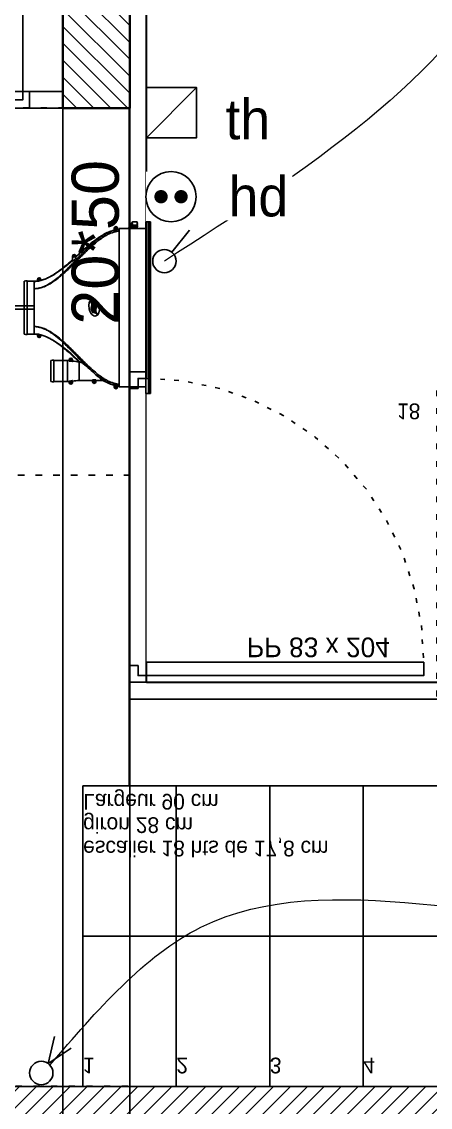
# Model space of a CAD drawing. Header units: centimetres. Extents: x 2648 to 12729, y 1890 to 6224.
# Drawn here: x 7300.2 to 7422.5, y 4220.1 to 4545.2 of the extents above; entities that cross this region are included whole.
import ezdxf

# ---------------------------------------------------------------- set-up
doc = ezdxf.new("R2010")
doc.units = ezdxf.units.CM
for name, pattern in [('Style de ligne -18', [0.164042, 0.054681, -0.109361]), ('Style de ligne -5', [0.20828, 0.069425, -0.138855]), ('VW-01', [0.41656, 0.20828, -0.20828])]:
    doc.linetypes.add(name, pattern=pattern)
for name, color, linetype, lineweight in [('01_poutres', 40, 'Continuous', 25), ('B BATI-structure', 252, 'VW-01', 18), ('prlm-CHAUFF', 4, 'Continuous', 25), ('prlm-ELEC-CFO', 10, 'Continuous', 25)]:
    doc.layers.add(name, color=color, linetype=linetype, lineweight=lineweight)
for name, color, linetype in [('B aménagement intérieur', 252, 'Continuous'), ('B Faux plafonds', 9, 'Continuous'), ('B GÈnÈral_Hatch', 252, 'Continuous'), ('B Général', 252, 'Continuous'), ('C ANNOTATIONS-prestations', 252, 'Continuous'), ('D SURFACES-shab', 252, 'Continuous'), ('prlm-BA', 252, 'Continuous')]:
    doc.layers.add(name, color=color, linetype=linetype)
doc.styles.add('Eurostile', font='Eurosti.TTF')
doc.styles.add('prlm-elec-cfa', font='comic.ttf', dxfattribs={"height": 12})
doc.styles.add('prlm-elec-cfo', font='comic.ttf', dxfattribs={"height": 12})
pattern_1 = [(45, (0, 0), (2.4253472, -2.6458333), [])]

# ---------------------------------------------------------------- blocks, each defined once
blk = doc.blocks.new('A 80.PP 80')
at = {"layer": 'B Général', "flags": 128}
blk.add_lwpolyline([(-43, 2.5), (-43, 85.5), (-39, 85.5), (-39, 2.5)], close=True, dxfattribs=at)
at = {"layer": 'B Général', "linetype": 'Style de ligne -18', "ltscale": 25.4, "flags": 128}
blk.add_lwpolyline([(46, 2.5), (45.27, 13.33), (43.1, 23.98), (39.53, 34.26), (34.61, 44), (28.44, 53.03), (21.1, 61.19), (12.74, 68.35), (3.5, 74.38), (-6.47, 79.18), (-17, 82.67), (-27.91, 84.79), (-39, 85.5)], dxfattribs=at)
at = {"layer": 'B Général', "linetype": 'Continuous', "flags": 128}
for points in [[(-45, 2.5), (-43, 2.5), (-43, 0), (-40, 0), (-40, -2.5), (-45, -2.5)], [(48, 2.5), (46, 2.5), (46, 0), (43, 0), (43, -2.5), (48, -2.5), (48, -2.5), (48, -2.5), (48, 1.79), (48, 1.79)]]:
    blk.add_lwpolyline(points, close=True, dxfattribs=at)
at = {"layer": 'C ANNOTATIONS-prestations', "insert": (-37.5, 32.5), "char_height": 5.8825, "attachment_point": 1, "rotation": 90, "line_spacing_factor": 0.894142, "style": 'Eurostile'}
blk.add_mtext('PP 83 x 204', dxfattribs=at)
blk = doc.blocks.new('A 80.Groupe-9-1')
at = {"layer": 'B GÈnÈral_Hatch', "linetype": 'Continuous'}
blk.add_hatch(color=250, dxfattribs=at).paths.add_polyline_path([(355.27, 218.08), (353.26, 210.58), (351.25, 218.08)])
at = {"layer": 'B aménagement intérieur', "linetype": 'Continuous'}
blk.add_line((308.26, 236.51), (398.26, 236.51), dxfattribs=at)
at = {"layer": 'B Général', "linetype": 'Continuous'}
for p, q in [((140.26, 326.51), (140.26, 236.51)), ((168.26, 326.51), (168.26, 236.51)), ((196.26, 326.51), (196.26, 236.51)), ((224.26, 326.51), (224.26, 236.51)), ((252.26, 326.51), (252.26, 236.51)), ((280.26, 326.51), (280.26, 236.51)), ((308.26, 326.51), (308.26, 236.51)), ((308.26, 236.64), (364.34, 326.51)), ((112.26, 281.51), (353.26, 281.51)), ((308.26, 236.64), (398.26, 281.51)), ((353.26, 210.58), (353.26, 281.51)), ((308.26, 236.51), (112.26, 236.51))]:
    blk.add_line(p, q, dxfattribs=at)
at = {"layer": 'B Général', "linetype": 'Continuous', "flags": 128}
blk.add_lwpolyline([(112.26, 236.51), (112.26, 326.51), (398.26, 326.51), (398.26, 281.51)], dxfattribs=at)
blk.add_lwpolyline([(355.27, 218.08), (353.26, 210.58), (351.25, 218.08)], close=True, dxfattribs=at)
at = {"layer": 'C ANNOTATIONS-prestations', "linetype": 'VW-01', "ltscale": 25.4}
for p, q in [((252.39, 210.38), (252.39, 120.51)), ((280.39, 210.38), (280.39, 120.51)), ((308.26, 210.51), (364.3, 120.58)), ((308.26, 210.51), (398.26, 210.51)), ((308.26, 210.51), (398.26, 165.54)), ((308.26, 210.51), (308.26, 120.51))]:
    blk.add_line(p, q, dxfattribs=at)
at = {"layer": 'C ANNOTATIONS-prestations', "linetype": 'VW-01', "ltscale": 25.4, "flags": 128}
for points in [[(224.39, 210.58), (224.39, 120.58), (398.26, 120.58), (398.26, 236.51)], [(308.26, 236.51), (308.26, 210.58), (224.39, 210.58)], [(224.39, 165.58), (353.26, 165.58), (353.26, 212.33)]]:
    blk.add_lwpolyline(points, dxfattribs=at)
at = {"layer": 'B aménagement intérieur', "insert": (389.6, 263.89), "char_height": 4.706, "attachment_point": 1, "line_spacing_factor": 0.894142, "style": 'Eurostile'}
blk.add_mtext('10', dxfattribs=at)
at = {"layer": 'B Général', "char_height": 4.71, "attachment_point": 1, "line_spacing_factor": 0.894142, "style": 'Eurostile'}
for s, insert in [('1', (112.26, 322.62)), ('2', (140.26, 322.62)), ('3', (168.25, 322.62)), ('4', (196.26, 322.62)), ('5', (224.26, 322.62)), ('6', (252.26, 322.62)), ('7', (280.26, 322.62)), ('8', (336.83, 322.62)), ('9', (389.6, 322.62))]:
    blk.add_mtext(s, dxfattribs=dict(at, insert=insert))
at = {"layer": 'C ANNOTATIONS-prestations', "insert": (112.39, 257.64), "char_height": 4.706, "width": 84, "attachment_point": 1, "line_spacing_factor": 0.894142, "style": 'Eurostile'}
blk.add_mtext('escalier 18 hts de 17,8 cm\\Pgiron 28 cm\\PLargeur 90 cm\\P', dxfattribs=at)
at = {"layer": 'C ANNOTATIONS-prestations', "char_height": 4.706, "attachment_point": 1, "line_spacing_factor": 0.894142, "style": 'Eurostile'}
for s, insert in [('11', (389.6, 226.13)), ('12', (389.6, 180.13)), ('18', (206.34, 126.7)), ('17', (224.39, 126.7)), ('16', (252.72, 126.7)), ('15', (280.71, 126.7)), ('14', (330.67, 126.7)), ('13', (389.6, 126.7))]:
    blk.add_mtext(s, dxfattribs=dict(at, insert=insert))
blk = doc.blocks.new('A 80.T4 A13_A14 Bas (2D)')
at = {"layer": 'B GÈnÈral_Hatch', "linetype": 'Continuous'}
h = blk.add_hatch(dxfattribs=at)
h.set_pattern_fill('50_BETON', color=256, style=0, pattern_type=2)
h.set_pattern_definition(pattern_1)
h.paths.add_polyline_path([(126.34, 33.51), (106.34, 33.51), (106.34, -46.49), (126.34, -46.49)])
at = {"layer": 'B Général', "linetype": 'Continuous'}
for p, q in [((126.34, 210.58), (126.34, 205.47)), ((126.34, 210.58), (126.34, 205.47)), ((126.34, 210.58), (398.26, 210.58)), ((126.34, 210.58), (398.26, 210.58)), ((126.34, 205.47), (131.34, 205.47)), ((131.34, 205.58), (131.34, 205.47)), ((131.34, 205.58), (131.34, 205.47)), ((131.34, 205.58), (398.26, 205.58)), ((131.34, 205.58), (398.26, 205.58)), ((126.34, 112.47), (126.34, -330.49)), ((126.34, 112.47), (126.34, -330.49)), ((126.34, 112.47), (131.34, 112.47)), ((131.34, 112.47), (131.34, -330.49)), ((131.34, 112.47), (131.34, -330.49)), ((96.34, 33.51), (106.34, 33.51)), ((96.34, 33.51), (106.34, 33.51)), ((96.34, 28.51), (96.34, 33.51)), ((106.34, 33.51), (106.34, -46.49)), ((126.34, 33.51), (126.34, -46.49)), ((96.34, 28.51), (106.34, 28.51)), ((96.34, 28.51), (106.34, 28.51))]:
    blk.add_line(p, q, dxfattribs=at)
at = {"layer": 'B Général', "linetype": 'Continuous', "lineweight": 35}
for p, q in [((106.34, 33.51), (106.34, -46.49)), ((126.34, 33.51), (106.34, 33.51)), ((126.34, 33.51), (126.34, -46.49))]:
    blk.add_line(p, q, dxfattribs=at)
at = {"layer": 'D SURFACES-shab', "lineweight": 18, "flags": 128}
for points in [[(-236.8, 33.51), (-236.8, 143.51), (-55.86, 143.51), (-55.86, 148.51), (-120.87, 148.51), (-120.87, 326.51), (112.26, 326.51), (112.26, 236.51), (126.2, 236.51), (126.2, 33.51)], [(398.26, -330.49), (398.26, 205.47), (131.2, 205.47), (131.2, -330.49)], [(106.2, 28.51), (-133.8, 28.51), (-133.8, -330.49), (126.2, -330.49), (126.2, -46.49), (106.2, -46.49)]]:
    blk.add_lwpolyline(points, close=True, dxfattribs=at)
at = {"layer": 'B Général'}
blk.add_blockref('A 80.Groupe-9-1', (0, 0), dxfattribs=at)
for p, rotation in [((128.84, 160.47), 270), ((51.34, 31.01), 180)]:
    blk.add_blockref('A 80.PP 80', p, dxfattribs=dict(at, rotation=rotation))
blk = doc.blocks.new('xi.VV')
at = {"layer": 'prlm-ELEC-CFO', "color": 0}
blk.add_lwpolyline([(6.95, 3.42), (0.01, -1.13), (1.91, 6.95)], dxfattribs=at)
blk.add_circle((-2, -4), 3.5, dxfattribs=at)
blk = doc.blocks.new('xi.PCHD')
at = {"color": 0, "lineweight": 5}
blk.add_wipeout([(-7.5, -7.5), (7.5, -7.5), (7.5, 7.5), (-7.5, 7.5)], dxfattribs=at).dxf.layer = 'prlm-ELEC-CFO'
at = {"layer": 'prlm-ELEC-CFO', "color": 0, "linetype": 'ByBlock', "lineweight": 5, "const_width": 2}
for points in [[(-4, 0, 1), (-2, 0, 1)], [(2, 0, 1), (4, 0, 1)]]:
    blk.add_lwpolyline(points, format="xyb", close=True, dxfattribs=at)
at = {"layer": 'prlm-ELEC-CFO', "color": 0, "linetype": 'ByBlock', "lineweight": -2}
blk.add_circle((0, 0), 7.5, dxfattribs=at)
blk = doc.blocks.new('xi.SA')
at = {"layer": 'prlm-ELEC-CFO', "color": 0}
blk.add_lwpolyline([(0.2, -1.28), (5.5, 5.28)], dxfattribs=at)
blk.add_circle((-2, -4), 3.5, dxfattribs=at)
blk = doc.blocks.new('xi.th-ch')
at = {"layer": 'prlm-CHAUFF', "color": 0, "linetype": 'ByBlock', "lineweight": -2, "flags": 128}
blk.add_lwpolyline([(-7.5, 7.5), (7.5, 7.5), (7.5, -7.5), (-7.5, -7.5)], close=True, dxfattribs=at)
at = {"layer": 'prlm-CHAUFF', "color": 0}
blk.add_lwpolyline([(-7.5, -7.5), (7.5, 7.5)], dxfattribs=at)
blk = doc.blocks.new('A$C7EAF4A2A')
at = {"layer": '01_poutres', "color": 0}
for points in [[(2477.6, -6.93), (2477.6, -610.98)], [(2497.6, -6.93), (2497.6, -610.98)]]:
    blk.add_lwpolyline(points, dxfattribs=at)

msp = doc.modelspace()

# ---------------------------------------------------------------- hatches: boundary and pattern name
at = {"layer": 'B GÈnÈral_Hatch', "linetype": 'Continuous'}
h = msp.add_hatch(dxfattribs=at)
h.set_pattern_fill('50_BETON', color=256, style=0, pattern_type=2)
h.set_pattern_definition(pattern_1)
h.paths.add_polyline_path([(7614.484, 4208.389), (7614.484, 4226.389), (6796.972, 4226.389), (6796.972, 4208.389)])

# ---------------------------------------------------------------- linework, layer by layer
at = {"layer": 'B BATI-structure', "flags": 128}
msp.add_lwpolyline([(7332.568, 3915.389), (7332.568, 4519.389), (7312.568, 4519.389), (7312.568, 3915.389)], close=True, dxfattribs=at)
at = {"layer": 'B Faux plafonds', "linetype": 'Style de ligne -5', "ltscale": 25.4, "flags": 128}
for points in [[(7332.568, 4519.389), (7332.568, 4342.317), (7424.484, 4342.317), (7424.484, 4437.387), (7604.484, 4437.387), (7604.484, 4883.389), (6806.618, 4883.389), (6806.618, 4496.916), (6880.752, 4496.916), (6880.752, 4396.916), (6806.618, 4396.916), (6806.618, 4226.389), (7085.484, 4226.389), (7085.484, 4409.389), (6969.568, 4409.389), (6969.568, 4519.389)], [(7332.568, 4409.456), (6969.568, 4409.456), (6969.568, 4519.456), (7332.568, 4519.456)], [(7085.484, 4226.456), (7085.484, 4409.456), (7332.568, 4409.456), (7332.568, 4226.456)]]:
    msp.add_lwpolyline(points, close=True, dxfattribs=at)
at = {"layer": 'B Général', "linetype": 'Continuous', "lineweight": 18}
msp.add_line((7085.484, 4226.389), (7604.484, 4226.389), dxfattribs=at)
at = {"layer": 'B Général', "linetype": 'Continuous'}
msp.add_line((7085.484, 4226.389), (7604.484, 4226.389), dxfattribs=at)
at = {"layer": 'prlm-CHAUFF', "ltscale": 50}
for p, q in [((7328.372, 4483.561), (7328.472, 4483.561)), ((7328.372, 4483.455), (7328.372, 4483.561)), ((7328.472, 4483.561), (7328.472, 4483.455)), ((7332.567, 4483.959), (7332.529, 4483.936)), ((7332.567, 4483.959), (7332.571, 4483.961)), ((7333.061, 4483.959), (7332.567, 4483.959)), ((7332.593, 4484.039), (7332.95, 4484.645)), ((7332.631, 4484.014), (7332.593, 4484.039)), ((7332.95, 4483.788), (7332.615, 4483.305)), ((7332.987, 4484.614), (7332.631, 4484.014)), ((7332.632, 4484.014), (7333.097, 4484.014)), ((7333.005, 4483.668), (7332.76, 4483.305)), ((7332.95, 4484.645), (7332.961, 4484.662)), ((7332.95, 4484.645), (7332.987, 4484.614)), ((7332.961, 4483.804), (7332.95, 4483.788)), ((7332.961, 4484.662), (7333.18, 4485)), ((7332.961, 4484.662), (7332.998, 4484.623)), ((7333.18, 4484.142), (7332.961, 4483.804)), ((7332.998, 4484.623), (7332.987, 4484.614)), ((7333.17, 4484.614), (7332.987, 4484.614)), ((7333.168, 4484.886), (7332.998, 4484.623)), ((7332.998, 4484.623), (7333.169, 4484.623)), ((7333.381, 4484.244), (7333.005, 4483.668)), ((7334.822, 4483.668), (7333.005, 4483.668)), ((7333.381, 4484.244), (7333.408, 4484.32)), ((7334.82, 4484.244), (7333.381, 4484.244)), ((7334.772, 4485.313), (7333.408, 4485.313)), ((7333.408, 4484.32), (7334.772, 4484.32)), ((7334.772, 4484.32), (7334.772, 4485.313)), ((7334.772, 4485.313), (7334.82, 4485.27)), ((7334.772, 4484.32), (7334.82, 4484.244)), ((7334.82, 4485.27), (7334.822, 4485.268)), ((7334.822, 4484.242), (7334.82, 4484.244)), ((7334.822, 4485.268), (7334.822, 4484.242)), ((7334.912, 4485.158), (7334.822, 4485.248)), ((7334.912, 4485.115), (7334.822, 4485.205)), ((7334.912, 4485.05), (7334.822, 4485.14)), ((7334.912, 4484.965), (7334.822, 4485.055)), ((7334.912, 4484.859), (7334.822, 4484.949)), ((7334.912, 4484.734), (7334.822, 4484.824)), ((7334.912, 4484.588), (7334.822, 4484.678)), ((7334.912, 4484.422), (7334.822, 4484.512)), ((7334.822, 4484.332), (7334.912, 4484.422)), ((7334.912, 4484.235), (7334.822, 4484.325)), ((7334.822, 4484.242), (7334.822, 4483.668)), ((7334.822, 4484.145), (7334.912, 4484.235)), ((7334.912, 4483.972), (7334.822, 4484.062)), ((7334.822, 4483.882), (7334.912, 4483.972)), ((7334.912, 4483.733), (7334.822, 4483.823)), ((7334.822, 4483.643), (7334.912, 4483.733)), ((7334.822, 4483.305), (7334.822, 4483.668)), ((7334.912, 4483.49), (7334.822, 4483.58)), ((7334.829, 4484.505), (7334.912, 4484.588)), ((7334.912, 4484.088), (7334.838, 4484.161)), ((7334.839, 4484.661), (7334.912, 4484.734)), ((7334.842, 4484.304), (7334.912, 4484.374)), ((7334.912, 4483.84), (7334.846, 4483.906)), ((7334.849, 4484.796), (7334.912, 4484.859)), ((7334.854, 4484.03), (7334.912, 4484.088)), ((7334.858, 4483.787), (7334.912, 4483.84)), ((7334.859, 4484.912), (7334.912, 4484.965)), ((7334.869, 4485.007), (7334.912, 4485.05)), ((7334.912, 4484.657), (7334.873, 4484.695)), ((7334.912, 4484.895), (7334.877, 4484.93)), ((7334.877, 4484.622), (7334.912, 4484.657)), ((7334.879, 4485.082), (7334.912, 4485.115)), ((7334.912, 4484.374), (7334.887, 4484.398)), ((7334.89, 4485.136), (7334.912, 4485.158)), ((7334.894, 4484.877), (7334.912, 4484.895)), ((7327.922, 4482.792), (7327.922, 4483.405)), ((7328.265, 4483.455), (7328.372, 4483.455)), ((7328.265, 4483.355), (7328.265, 4483.455)), ((7328.372, 4483.355), (7328.265, 4483.355)), ((7328.372, 4483.249), (7328.372, 4483.355)), ((7328.472, 4483.249), (7328.372, 4483.249)), ((7328.472, 4483.455), (7328.578, 4483.455)), ((7328.578, 4483.355), (7328.472, 4483.355)), ((7328.472, 4483.355), (7328.472, 4483.249)), ((7328.578, 4483.455), (7328.578, 4483.355)), ((7328.922, 4483.405), (7328.922, 4482.962)), ((7329.005, 4482.967), (7328.922, 4482.963)), ((7329.422, 4483.305), (7337.422, 4483.305)), ((7329.422, 4483.305), (7329.422, 4435.905)), ((7334.822, 4483.4), (7334.912, 4483.49)), ((7334.856, 4483.305), (7334.822, 4483.34)), ((7338.416, 4483.355), (7338.416, 4435.855)), ((7338.416, 4483.355), (7338.483, 4483.355)), ((7338.483, 4483.355), (7338.416, 4483.155)), ((7338.483, 4435.855), (7338.483, 4483.355)), ((7338.531, 4483.355), (7338.531, 4435.855)), ((7338.531, 4483.355), (7338.583, 4483.355)), ((7338.583, 4483.355), (7338.531, 4483.2)), ((7338.583, 4435.855), (7338.583, 4483.355)), ((7338.619, 4483.355), (7338.619, 4435.855)), ((7338.619, 4483.355), (7338.656, 4483.355)), ((7338.656, 4483.355), (7338.619, 4483.244)), ((7338.656, 4435.855), (7338.656, 4483.355)), ((7338.679, 4483.355), (7338.679, 4435.855)), ((7338.679, 4483.355), (7338.702, 4483.355)), ((7338.702, 4483.355), (7338.679, 4483.288)), ((7338.702, 4435.855), (7338.702, 4483.355)), ((7338.714, 4483.355), (7338.714, 4435.855)), ((7338.714, 4483.355), (7338.721, 4483.355)), ((7338.721, 4483.355), (7338.714, 4483.333)), ((7338.721, 4435.855), (7338.721, 4483.355)), ((7315.422, 4473.43), (7315.422, 4475.046)), ((7316.422, 4474.432), (7315.422, 4473.43)), ((7315.765, 4475.096), (7315.872, 4475.096)), ((7315.765, 4474.996), (7315.765, 4475.096)), ((7315.872, 4474.996), (7315.765, 4474.996)), ((7315.872, 4475.202), (7315.972, 4475.202)), ((7315.872, 4475.096), (7315.872, 4475.202)), ((7315.872, 4474.89), (7315.872, 4474.996)), ((7315.972, 4474.89), (7315.872, 4474.89)), ((7315.972, 4475.202), (7315.972, 4475.096)), ((7315.972, 4475.096), (7316.078, 4475.096)), ((7316.078, 4474.996), (7315.972, 4474.996)), ((7315.972, 4474.996), (7315.972, 4474.89)), ((7316.078, 4475.096), (7316.078, 4474.996)), ((7316.422, 4475.046), (7316.422, 4474.432)), ((7300.922, 4451.705), (7300.922, 4467.505)), ((7301.822, 4451.605), (7301.822, 4467.605)), ((7301.822, 4467.505), (7303.922, 4467.505)), ((7303.922, 4467.505), (7301.822, 4467.505)), ((7303.922, 4467.505), (7303.922, 4465.276)), ((7304.922, 4467.51), (7304.922, 4468.063)), ((7305.242, 4467.559), (7304.922, 4467.51)), ((7305.922, 4467.763), (7305.242, 4467.559)), ((7305.265, 4468.013), (7305.265, 4468.113)), ((7305.265, 4468.113), (7305.372, 4468.113)), ((7305.372, 4468.013), (7305.265, 4468.013)), ((7305.372, 4468.22), (7305.472, 4468.22)), ((7305.372, 4468.113), (7305.372, 4468.22)), ((7305.372, 4467.907), (7305.372, 4468.013)), ((7305.472, 4467.907), (7305.372, 4467.907)), ((7305.472, 4468.22), (7305.472, 4468.113)), ((7305.472, 4468.113), (7305.578, 4468.113)), ((7305.472, 4468.013), (7305.472, 4467.907)), ((7305.578, 4468.013), (7305.472, 4468.013)), ((7305.578, 4468.113), (7305.578, 4468.013)), ((7305.922, 4468.063), (7305.922, 4467.763)), ((7308.403, 4468.723), (7308.403, 4468.692)), ((7308.942, 4469.011), (7308.942, 4468.986)), ((7303.922, 4465.276), (7303.922, 4453.934)), ((7271.874, 4460.105), (7303.922, 4460.105)), ((7272.288, 4459.105), (7303.922, 4459.105)), ((7301.822, 4451.705), (7303.922, 4451.705)), ((7303.922, 4451.705), (7301.822, 4451.705)), ((7303.922, 4453.934), (7303.922, 4451.705)), ((7304.922, 4451.701), (7305.242, 4451.651)), ((7304.922, 4451.701), (7304.922, 4451.147)), ((7305.922, 4451.447), (7305.242, 4451.651)), ((7305.265, 4451.097), (7305.265, 4451.197)), ((7305.265, 4451.197), (7305.372, 4451.197)), ((7305.372, 4451.097), (7305.265, 4451.097)), ((7305.372, 4451.303), (7305.472, 4451.303)), ((7305.372, 4451.197), (7305.372, 4451.303)), ((7305.372, 4450.991), (7305.372, 4451.097)), ((7305.472, 4451.303), (7305.472, 4451.197)), ((7305.472, 4451.197), (7305.578, 4451.197)), ((7305.472, 4451.097), (7305.472, 4450.991)), ((7305.578, 4451.097), (7305.472, 4451.097)), ((7305.578, 4451.197), (7305.578, 4451.097)), ((7305.922, 4451.147), (7305.922, 4451.447)), ((7305.472, 4450.991), (7305.372, 4450.991)), ((7308.942, 4450.2), (7308.942, 4450.2)), ((7317.579, 4443.405), (7315.422, 4445.475)), ((7315.422, 4445.475), (7317.579, 4443.405)), ((7308.922, 4437.455), (7308.922, 4443.755)), ((7309.822, 4443.855), (7309.822, 4437.355)), ((7309.822, 4443.755), (7313.922, 4443.755)), ((7309.822, 4443.755), (7313.922, 4443.755)), ((7313.922, 4443.755), (7313.922, 4437.455)), ((7314.422, 4443.572), (7314.422, 4444.005)), ((7315.366, 4443.455), (7314.422, 4443.572)), ((7314.765, 4444.055), (7314.872, 4444.055)), ((7314.765, 4443.955), (7314.765, 4444.055)), ((7314.872, 4443.955), (7314.765, 4443.955)), ((7314.872, 4444.161), (7314.972, 4444.161)), ((7314.872, 4444.055), (7314.872, 4444.161)), ((7314.872, 4443.849), (7314.872, 4443.955)), ((7314.972, 4443.849), (7314.872, 4443.849)), ((7314.972, 4444.161), (7314.972, 4444.055)), ((7314.972, 4444.055), (7315.078, 4444.055)), ((7315.078, 4443.955), (7314.972, 4443.955)), ((7314.972, 4443.955), (7314.972, 4443.849)), ((7315.078, 4444.055), (7315.078, 4443.955)), ((7315.422, 4443.455), (7315.366, 4443.455)), ((7315.422, 4444.005), (7315.422, 4443.455)), ((7317.579, 4443.405), (7317.422, 4443.405)), ((7317.422, 4437.805), (7317.422, 4443.405)), ((7317.579, 4443.405), (7317.422, 4443.405)), ((7309.822, 4437.455), (7313.922, 4437.455)), ((7309.822, 4437.455), (7313.922, 4437.455)), ((7314.422, 4437.638), (7315.366, 4437.755)), ((7314.422, 4437.205), (7314.422, 4437.638)), ((7314.765, 4437.155), (7314.765, 4437.255)), ((7314.765, 4437.255), (7314.872, 4437.255)), ((7314.872, 4437.155), (7314.765, 4437.155)), ((7314.872, 4437.361), (7314.972, 4437.361)), ((7314.872, 4437.255), (7314.872, 4437.361)), ((7314.872, 4437.049), (7314.872, 4437.155)), ((7314.972, 4437.049), (7314.872, 4437.049)), ((7314.972, 4437.361), (7314.972, 4437.255)), ((7314.972, 4437.255), (7315.078, 4437.255)), ((7314.972, 4437.155), (7314.972, 4437.049)), ((7315.078, 4437.155), (7314.972, 4437.155)), ((7315.078, 4437.255), (7315.078, 4437.155)), ((7315.366, 4437.755), (7315.422, 4437.755)), ((7315.422, 4437.755), (7315.422, 4437.205)), ((7321.422, 4437.805), (7317.422, 4437.805)), ((7321.422, 4437.805), (7317.422, 4437.805)), ((7321.422, 4437.955), (7322.422, 4437.955)), ((7321.422, 4437.405), (7321.422, 4437.955)), ((7321.765, 4437.355), (7321.765, 4437.455)), ((7321.765, 4437.455), (7321.872, 4437.455)), ((7321.872, 4437.355), (7321.765, 4437.355)), ((7321.872, 4437.561), (7321.972, 4437.561)), ((7321.872, 4437.455), (7321.872, 4437.561)), ((7321.872, 4437.249), (7321.872, 4437.355)), ((7321.972, 4437.249), (7321.872, 4437.249)), ((7321.972, 4437.561), (7321.972, 4437.455)), ((7321.972, 4437.455), (7322.078, 4437.455)), ((7322.078, 4437.355), (7321.972, 4437.355)), ((7321.972, 4437.355), (7321.972, 4437.249)), ((7322.078, 4437.455), (7322.078, 4437.355)), ((7322.422, 4437.955), (7322.422, 4437.405)), ((7324.544, 4437.805), (7322.422, 4437.805)), ((7324.544, 4437.805), (7322.422, 4437.805)), ((7327.922, 4435.805), (7327.922, 4436.418)), ((7328.265, 4435.855), (7328.372, 4435.855)), ((7328.265, 4435.755), (7328.265, 4435.855)), ((7328.372, 4435.755), (7328.265, 4435.755)), ((7328.372, 4435.961), (7328.472, 4435.961)), ((7328.372, 4435.855), (7328.372, 4435.961)), ((7328.372, 4435.649), (7328.372, 4435.755)), ((7328.472, 4435.649), (7328.372, 4435.649)), ((7328.472, 4435.961), (7328.472, 4435.855)), ((7328.472, 4435.855), (7328.578, 4435.855)), ((7328.578, 4435.755), (7328.472, 4435.755)), ((7328.472, 4435.755), (7328.472, 4435.649)), ((7328.578, 4435.855), (7328.578, 4435.755)), ((7329.005, 4436.243), (7328.922, 4436.248)), ((7328.922, 4436.248), (7328.922, 4435.805)), ((7329.422, 4435.905), (7337.422, 4435.905)), ((7338.416, 4436.055), (7338.483, 4435.855)), ((7338.483, 4435.855), (7338.416, 4435.855)), ((7338.531, 4436.011), (7338.583, 4435.855)), ((7338.583, 4435.855), (7338.531, 4435.855)), ((7338.619, 4435.966), (7338.656, 4435.855)), ((7338.656, 4435.855), (7338.619, 4435.855)), ((7338.679, 4435.922), (7338.702, 4435.855)), ((7338.702, 4435.855), (7338.679, 4435.855)), ((7338.714, 4435.877), (7338.721, 4435.855)), ((7338.721, 4435.855), (7338.714, 4435.855)), ((7337.422, 4433.855), (7338.154, 4433.855)), ((7338.232, 4433.855), (7338.154, 4433.855)), ((7338.722, 4433.855), (7338.232, 4433.855))]:
    msp.add_line(p, q, dxfattribs=at)
for centre, radius in [((7328.422, 4483.405), 0.3), ((7328.422, 4483.405), 0.25), ((7315.922, 4475.046), 0.3), ((7315.922, 4475.046), 0.25), ((7305.422, 4468.063), 0.3), ((7305.422, 4468.063), 0.25), ((7305.422, 4451.147), 0.3), ((7305.422, 4451.147), 0.25), ((7314.922, 4444.005), 0.3), ((7314.922, 4444.005), 0.25), ((7314.922, 4437.205), 0.3), ((7314.922, 4437.205), 0.25), ((7321.922, 4437.405), 0.3), ((7321.922, 4437.405), 0.25), ((7328.422, 4435.805), 0.3), ((7328.422, 4435.805), 0.25)]:
    msp.add_circle(centre, radius, dxfattribs=at)
for centre, radius, start, end in [((7328.422, 4483.405), 0.5, 0, 180), ((7344.653, 4477.246), 13.847, 151.91822, 154.05151), ((7344.304, 4477.368), 13.432, 152.11504, 153.76315), ((7343.459, 4477.892), 12.5, 151.31767, 151.5903), ((7331.967, 4484.359), 0.703, 323.033, 332.93247), ((7332.312, 4484.328), 0.448, 304.67133, 315.49816), ((7332.503, 4485.489), 0.836, 324.1326, 329.24253), ((7343.459, 4477.892), 12.5, 143.74938, 145.06371), ((7315.922, 4475.046), 0.5, 0, 180), ((7289.359, 4502.739), 39.001, 300.13992, 310.61135), ((7289.359, 4502.74), 39.002, 302.5506, 310.61129), ((7307.32, 4482.116), 11.657, 309.57553, 314.02992), ((7307.095, 4482.368), 11.994, 309.6381, 313.96738), ((7301.587, 4465.619), 2, 83.25588, 109.4245), ((7301.587, 4465.619), 2, 83.25587, 109.42451), ((7303.914, 4475.273), 7.768, 270.05773, 277.45436), ((7303.912, 4475.328), 7.822, 270.07356, 277.42371), ((7303.932, 4474.717), 7.248, 269.9215, 277.83817), ((7305.422, 4468.063), 0.5, 0, 180), ((7302.441, 4480.71), 13.428, 282.99541, 306.08235), ((7303.097, 4478.761), 11.354, 284.41062, 297.86258), ((7299.254, 4486.523), 20.014, 297.2018, 298.95181), ((7301.587, 4453.591), 2, 250.5755, 276.74412), ((7301.587, 4453.591), 2, 250.57549, 276.74413), ((7303.914, 4443.937), 7.768, 82.54564, 89.94227), ((7303.912, 4443.883), 7.822, 82.57629, 89.92645), ((7303.936, 4444.537), 7.169, 83.90527, 90.11567), ((7303.936, 4444.537), 7.169, 82.09231, 83.54484), ((7305.422, 4451.147), 0.5, 180, 0), ((7302.952, 4440.09), 11.739, 62.3321, 75.44097), ((7303.097, 4440.45), 11.354, 62.13741, 75.69294), ((7299.254, 4432.687), 20.014, 61.04826, 62.79827), ((7299.254, 4432.687), 20.014, 61.04819, 62.79819), ((7289.359, 4416.471), 39.002, 49.38871, 59.85996), ((7289.359, 4416.471), 39.001, 49.38866, 59.86009), ((7314.922, 4444.005), 0.5, 0, 180), ((7307.32, 4437.094), 11.657, 45.97007, 50.42447), ((7307.095, 4436.843), 11.994, 46.03261, 50.36189), ((7309.587, 4441.869), 2, 83.25588, 109.4245), ((7309.587, 4441.869), 2, 83.25588, 109.4245), ((7297.375, 4414.862), 35.103, 45.71113, 49.52651), ((7338.196, 4457.122), 23.654, 226.40993, 234.75012), ((7309.587, 4439.341), 2, 250.5755, 276.74412), ((7309.587, 4439.341), 2, 250.5755, 276.74412), ((7314.922, 4437.205), 0.5, 180, 0), ((7321.922, 4437.405), 0.5, 180, 0), ((7330.781, 4448.192), 12.115, 253.72632, 256.38523), ((7328.422, 4435.805), 0.5, 180, 0)]:
    msp.add_arc(centre, radius, start, end, dxfattribs=at)
msp.add_ellipse((7321.874, 4459.605), major_axis=(-0.574, 2.491), ratio=0.6007751, dxfattribs=at)
for points, knots in [([(7332.466, 4483.842), (7332.464, 4483.839), (7332.461, 4483.832), (7332.456, 4483.821), (7332.452, 4483.809), (7332.448, 4483.795), (7332.444, 4483.781), (7332.441, 4483.767), (7332.438, 4483.751), (7332.436, 4483.735), (7332.435, 4483.718), (7332.433, 4483.7), (7332.433, 4483.681), (7332.432, 4483.656), (7332.433, 4483.623), (7332.435, 4483.582), (7332.439, 4483.538), (7332.445, 4483.491), (7332.452, 4483.442), (7332.461, 4483.39), (7332.47, 4483.344), (7332.476, 4483.316), (7332.478, 4483.307)], [0.10594021, 0.10594021, 0.10594021, 0.10594021, 0.13595044, 0.16948681, 0.20288603, 0.23617044, 0.26936273, 0.30248592, 0.33556328, 0.36861838, 0.40167498, 0.43475703, 0.46788866, 0.5010941, 0.56297805, 0.62469258, 0.68639421, 0.74823739, 0.81037369, 0.87295114, 0.93611354, 0.96545219, 0.96545219, 0.96545219, 0.96545219]), ([(7332.515, 4483.309), (7332.515, 4483.312), (7332.512, 4483.325), (7332.507, 4483.349), (7332.5, 4483.38), (7332.494, 4483.411), (7332.489, 4483.44), (7332.484, 4483.469), (7332.479, 4483.496), (7332.475, 4483.523), (7332.472, 4483.549), (7332.469, 4483.575), (7332.466, 4483.599), (7332.464, 4483.623), (7332.463, 4483.646), (7332.461, 4483.668), (7332.461, 4483.69), (7332.46, 4483.717), (7332.461, 4483.748), (7332.464, 4483.781), (7332.468, 4483.812), (7332.474, 4483.84), (7332.481, 4483.865), (7332.491, 4483.888), (7332.501, 4483.907), (7332.514, 4483.924), (7332.524, 4483.932), (7332.529, 4483.936)], [0.053874, 0.053874, 0.053874, 0.053874, 0.06071041, 0.09076432, 0.12064021, 0.1503557, 0.17992874, 0.20937763, 0.238721, 0.26797777, 0.29716716, 0.32630864, 0.35542192, 0.38452691, 0.4136437, 0.44279256, 0.47199386, 0.50126807, 0.55623267, 0.61100343, 0.66571537, 0.72050165, 0.7754929, 0.83081662, 0.88659665, 0.94295271, 1, 1, 1, 1]), ([(7332.567, 4483.959), (7332.565, 4483.957), (7332.559, 4483.952), (7332.552, 4483.945), (7332.545, 4483.936), (7332.539, 4483.927), (7332.533, 4483.917), (7332.528, 4483.906), (7332.523, 4483.894), (7332.518, 4483.881), (7332.514, 4483.868), (7332.511, 4483.854), (7332.508, 4483.839), (7332.505, 4483.823), (7332.503, 4483.806), (7332.502, 4483.789), (7332.5, 4483.771), (7332.5, 4483.752), (7332.499, 4483.727), (7332.5, 4483.693), (7332.502, 4483.651), (7332.507, 4483.606), (7332.512, 4483.558), (7332.52, 4483.507), (7332.529, 4483.452), (7332.54, 4483.395), (7332.55, 4483.347), (7332.557, 4483.317), (7332.559, 4483.308)], [0, 0, 0, 0, 0.03007729, 0.06005389, 0.0899314, 0.11971144, 0.14939564, 0.17898565, 0.20848313, 0.23788978, 0.26720728, 0.29643736, 0.32558172, 0.35464213, 0.38362033, 0.4125181, 0.44133724, 0.47007953, 0.4987468, 0.55325793, 0.60803682, 0.66309582, 0.71844711, 0.77410266, 0.83007424, 0.88637344, 0.94301163, 0.96771742, 0.96771742, 0.96771742, 0.96771742]), ([(7333.213, 4485.052), (7333.21, 4485.048), (7333.206, 4485.042), (7333.2, 4485.031), (7333.194, 4485.019), (7333.189, 4485.006), (7333.184, 4484.992), (7333.18, 4484.977), (7333.176, 4484.962), (7333.172, 4484.945), (7333.169, 4484.928), (7333.166, 4484.91), (7333.164, 4484.891), (7333.162, 4484.871), (7333.161, 4484.85), (7333.16, 4484.828), (7333.159, 4484.805), (7333.159, 4484.775), (7333.16, 4484.736), (7333.162, 4484.686), (7333.166, 4484.633), (7333.171, 4484.578), (7333.178, 4484.519), (7333.186, 4484.458), (7333.196, 4484.393), (7333.207, 4484.325), (7333.215, 4484.278), (7333.22, 4484.254)], [0.03047123, 0.03047123, 0.03047123, 0.03047123, 0.05994566, 0.08976821, 0.11950158, 0.14915412, 0.17873427, 0.20825051, 0.23771143, 0.26712563, 0.2965018, 0.32584868, 0.35517504, 0.38448971, 0.41380153, 0.4431194, 0.47245222, 0.50180892, 0.55686694, 0.61186302, 0.66685622, 0.72190523, 0.77706824, 0.83240282, 0.88796581, 0.94381319, 1, 1, 1, 1]), ([(7333.22, 4484.254), (7333.22, 4484.252), (7333.221, 4484.249), (7333.221, 4484.244), (7333.22, 4484.238), (7333.219, 4484.232), (7333.218, 4484.225), (7333.216, 4484.217), (7333.214, 4484.21), (7333.209, 4484.197), (7333.202, 4484.181), (7333.192, 4484.16), (7333.184, 4484.148), (7333.18, 4484.142)], [0, 0, 0, 0, 0.0617893, 0.1223736, 0.1824406, 0.2426966, 0.303842, 0.3665485, 0.4314399, 0.4990804, 0.6683458, 0.8326458, 1, 1, 1, 1]), ([(7333.408, 4485.313), (7333.38, 4485.293), (7333.358, 4485.257), (7333.329, 4485.153), (7333.322, 4485.085), (7333.322, 4484.959), (7333.323, 4484.913), (7333.331, 4484.814), (7333.336, 4484.76), (7333.358, 4484.59), (7333.38, 4484.462), (7333.408, 4484.32)], [0, 0, 0, 0, 0.25, 0.25, 0.5, 0.5, 0.625, 0.625, 0.75, 0.75, 1, 1, 1, 1]), ([(7303.922, 4465.276), (7304.093, 4465.277), (7304.265, 4465.283), (7304.607, 4465.31), (7304.778, 4465.331), (7305.287, 4465.41), (7305.621, 4465.488), (7306.279, 4465.685), (7306.6, 4465.803), (7307.229, 4466.071), (7307.539, 4466.222), (7308.437, 4466.703), (7309, 4467.066), (7310.084, 4467.839), (7310.604, 4468.251), (7312.125, 4469.533), (7313.084, 4470.45), (7314.966, 4472.329), (7315.886, 4473.292), (7317.73, 4475.213), (7318.654, 4476.172), (7320.553, 4478.037), (7321.524, 4478.942), (7323.066, 4480.196), (7323.594, 4480.596), (7324.42, 4481.156), (7324.7, 4481.336), (7325.275, 4481.679), (7325.571, 4481.843), (7326.471, 4482.294), (7327.087, 4482.544), (7328.047, 4482.811), (7328.374, 4482.882), (7328.942, 4482.965), (7329.181, 4482.988), (7329.421, 4482.998)], [0, 0, 0, 0, 0.015625, 0.015625, 0.03125, 0.03125, 0.0625, 0.0625, 0.09375, 0.09375, 0.125, 0.125, 0.1875, 0.1875, 0.25, 0.25, 0.375, 0.375, 0.5, 0.5, 0.625, 0.625, 0.75, 0.75, 0.8125, 0.8125, 0.84375, 0.84375, 0.875, 0.875, 0.9375, 0.9375, 0.96875, 0.96875, 0.99080463, 0.99080463, 0.99080463, 0.99080463]), ([(7329.421, 4482.498), (7329.185, 4482.487), (7328.949, 4482.463), (7328.387, 4482.377), (7328.065, 4482.305), (7327.116, 4482.031), (7326.508, 4481.777), (7325.619, 4481.321), (7325.328, 4481.158), (7324.761, 4480.815), (7324.485, 4480.636), (7323.67, 4480.079), (7323.147, 4479.682), (7321.617, 4478.444), (7320.648, 4477.554), (7318.749, 4475.727), (7317.82, 4474.79), (7315.961, 4472.921), (7315.03, 4471.988), (7313.125, 4470.176), (7312.151, 4469.296), (7310.61, 4468.073), (7310.083, 4467.681), (7308.988, 4466.949), (7308.42, 4466.607), (7307.518, 4466.155), (7307.208, 4466.014), (7306.579, 4465.764), (7306.258, 4465.654), (7305.604, 4465.472), (7305.272, 4465.4), (7304.767, 4465.326), (7304.598, 4465.308), (7304.26, 4465.282), (7304.09, 4465.277), (7303.922, 4465.276)], [0.00928076, 0.00928076, 0.00928076, 0.00928076, 0.03125, 0.03125, 0.0625, 0.0625, 0.125, 0.125, 0.15625, 0.15625, 0.1875, 0.1875, 0.25, 0.25, 0.375, 0.375, 0.5, 0.5, 0.625, 0.625, 0.75, 0.75, 0.8125, 0.8125, 0.875, 0.875, 0.90625, 0.90625, 0.9375, 0.9375, 0.96875, 0.96875, 0.984375, 0.984375, 1, 1, 1, 1]), ([(7327.922, 4482.795), (7327.634, 4482.729), (7327.348, 4482.649), (7326.783, 4482.464), (7326.502, 4482.359), (7325.678, 4482.016), (7325.15, 4481.75), (7324.123, 4481.166), (7323.624, 4480.848), (7322.649, 4480.175), (7322.171, 4479.819), (7320.772, 4478.717), (7319.88, 4477.938), (7318.132, 4476.339), (7317.276, 4475.519), (7316.422, 4474.697)], [0, 0, 0, 0, 0.0625, 0.0625, 0.125, 0.125, 0.25, 0.25, 0.375, 0.375, 0.5, 0.5, 0.75, 0.75, 1, 1, 1, 1]), ([(7323.876, 4481.006), (7323.712, 4480.903), (7323.219, 4480.583), (7322.405, 4480.011), (7321.435, 4479.271), (7320.465, 4478.482), (7319.384, 4477.559), (7318.2, 4476.508), (7317.18, 4475.581), (7316.586, 4475.041), (7316.422, 4474.892)], [0.16942225, 0.16942225, 0.16942225, 0.16942225, 0.19060013, 0.2339285, 0.2787061, 0.32470189, 0.37164236, 0.43517089, 0.4991397, 0.52356497, 0.52356497, 0.52356497, 0.52356497]), ([(7315.423, 4473.989), (7315.064, 4473.666), (7314.281, 4472.97), (7313.068, 4471.931), (7311.884, 4470.982), (7310.804, 4470.186), (7309.833, 4469.533), (7308.898, 4468.976), (7308.275, 4468.655), (7307.986, 4468.518)], [0.57305924, 0.57305924, 0.57305924, 0.57305924, 0.626259, 0.6884084, 0.74897183, 0.79308272, 0.83589876, 0.87731985, 0.91237468, 0.91237468, 0.91237468, 0.91237468]), ([(7321.75, 4457.98), (7321.031, 4458.703), (7320.936, 4459.078), (7320.977, 4459.467), (7321.042, 4460.079), (7321.446, 4460.725), (7320.869, 4461.46)], [0, 0, 0, 0, 0.3890747, 0.3890747, 0.3890747, 1, 1, 1, 1]), ([(7322.794, 4457.669), (7322.076, 4458.392), (7321.98, 4458.767), (7322.022, 4459.156), (7322.087, 4459.768), (7322.49, 4460.414), (7321.914, 4461.149)], [0, 0, 0, 0, 0.3890747, 0.3890747, 0.3890747, 1, 1, 1, 1]), ([(7303.922, 4453.934), (7304.092, 4453.933), (7304.262, 4453.928), (7304.6, 4453.902), (7304.769, 4453.884), (7305.274, 4453.81), (7305.606, 4453.738), (7306.26, 4453.555), (7306.58, 4453.446), (7307.209, 4453.196), (7307.519, 4453.055), (7308.421, 4452.603), (7308.989, 4452.261), (7310.084, 4451.528), (7310.611, 4451.137), (7312.152, 4449.914), (7313.125, 4449.034), (7315.031, 4447.222), (7315.962, 4446.289), (7317.821, 4444.42), (7318.749, 4443.483), (7320.649, 4441.656), (7321.617, 4440.766), (7323.147, 4439.528), (7323.67, 4439.131), (7324.485, 4438.574), (7324.762, 4438.395), (7325.328, 4438.052), (7325.619, 4437.889), (7326.508, 4437.433), (7327.117, 4437.179), (7328.065, 4436.906), (7328.387, 4436.833), (7328.949, 4436.747), (7329.185, 4436.723), (7329.421, 4436.712)], [0, 0, 0, 0, 0.015625, 0.015625, 0.03125, 0.03125, 0.0625, 0.0625, 0.09375, 0.09375, 0.125, 0.125, 0.1875, 0.1875, 0.25, 0.25, 0.375, 0.375, 0.5, 0.5, 0.625, 0.625, 0.75, 0.75, 0.8125, 0.8125, 0.84375, 0.84375, 0.875, 0.875, 0.9375, 0.9375, 0.96875, 0.96875, 0.99071887, 0.99071887, 0.99071887, 0.99071887]), ([(7320.16, 4441.565), (7318.914, 4442.76), (7317.717, 4444.011), (7315.322, 4446.506), (7314.125, 4447.755), (7312.251, 4449.537), (7311.613, 4450.115), (7310.289, 4451.217), (7309.603, 4451.74), (7308.51, 4452.449), (7308.134, 4452.673), (7307.352, 4453.084), (7306.945, 4453.271), (7306.114, 4453.584), (7305.685, 4453.712), (7305.03, 4453.843), (7304.809, 4453.877), (7304.476, 4453.911), (7304.365, 4453.92), (7304.142, 4453.931), (7304.032, 4453.933), (7303.922, 4453.934)], [0, 0, 0, 0, 0.25, 0.25, 0.5, 0.5, 0.625, 0.625, 0.75, 0.75, 0.8125, 0.8125, 0.875, 0.875, 0.9375, 0.9375, 0.96875, 0.96875, 0.984375, 0.984375, 1, 1, 1, 1]), ([(7307.963, 4450.703), (7308.3, 4450.545), (7309.01, 4450.174), (7310.068, 4449.528), (7311.154, 4448.775), (7312.237, 4447.95), (7313.317, 4447.067), (7314.609, 4445.955), (7315.961, 4444.743), (7316.989, 4443.797), (7317.426, 4443.403)], [0.15680816, 0.15680816, 0.15680816, 0.15680816, 0.23054182, 0.31498735, 0.4025619, 0.49293853, 0.58568769, 0.68035512, 0.83177458, 0.95095777, 0.95095777, 0.95095777, 0.95095777]), ([(7320.16, 4441.565), (7319.897, 4441.796), (7319.632, 4442.021), (7319.12, 4442.434), (7318.872, 4442.625), (7318.394, 4442.968), (7318.171, 4443.115), (7317.888, 4443.28), (7317.804, 4443.325), (7317.665, 4443.387), (7317.611, 4443.405), (7317.579, 4443.405)], [0, 0, 0, 0, 0.25, 0.25, 0.5, 0.5, 0.75, 0.75, 0.875, 0.875, 1, 1, 1, 1]), ([(7329.421, 4436.212), (7329.144, 4436.224), (7328.868, 4436.253), (7328.23, 4436.356), (7327.871, 4436.442), (7326.814, 4436.764), (7326.137, 4437.064), (7324.824, 4437.779), (7324.206, 4438.184), (7323.015, 4439.049), (7322.444, 4439.51), (7321.886, 4439.99)], [0.03316313, 0.03316313, 0.03316313, 0.03316313, 0.125, 0.125, 0.25, 0.25, 0.5, 0.5, 0.75, 0.75, 1, 1, 1, 1]), ([(7327.922, 4436.415), (7327.625, 4436.483), (7327.331, 4436.566), (7326.894, 4436.71), (7326.749, 4436.761), (7326.461, 4436.87), (7326.318, 4436.927), (7325.895, 4437.105), (7325.618, 4437.234), (7325.074, 4437.508), (7324.807, 4437.653), (7324.544, 4437.805)], [0, 0, 0, 0, 0.25, 0.25, 0.375, 0.375, 0.5, 0.5, 0.75, 0.75, 1, 1, 1, 1]), ([(7324.544, 4437.805), (7324.823, 4437.644), (7325.106, 4437.491), (7325.682, 4437.204), (7325.974, 4437.07), (7326.569, 4436.824), (7326.872, 4436.713), (7327.252, 4436.594), (7327.322, 4436.573), (7327.392, 4436.553)], [0, 0, 0, 0, 0.25, 0.25, 0.5, 0.5, 0.75, 0.75, 0.80624293, 0.80624293, 0.80624293, 0.80624293])]:
    msp.add_open_spline(points, degree=3, knots=knots, dxfattribs=at)
for points in [[(7328.922, 4482.962), (7328.585, 4482.926), (7328.252, 4482.869), (7327.922, 4482.792)], [(7320.869, 4461.46), (7321.806, 4460.636), (7321.399, 4459.986), (7321.334, 4459.371)], [(7321.489, 4459.311), (7321.554, 4459.923), (7321.957, 4460.57), (7321.38, 4461.304)], [(7321.38, 4461.304), (7322.317, 4460.48), (7321.91, 4459.831), (7321.845, 4459.216)], [(7321.914, 4461.149), (7322.85, 4460.325), (7322.444, 4459.675), (7322.378, 4459.06)], [(7321.334, 4459.371), (7321.292, 4458.978), (7321.39, 4458.599), (7321.75, 4457.98)], [(7322.261, 4457.824), (7321.542, 4458.547), (7321.447, 4458.922), (7321.489, 4459.311)], [(7321.845, 4459.216), (7321.803, 4458.823), (7321.901, 4458.444), (7322.261, 4457.824)], [(7322.378, 4459.06), (7322.337, 4458.667), (7322.434, 4458.288), (7322.794, 4457.669)], [(7313.922, 4443.755), (7314.088, 4443.755), (7314.255, 4443.748), (7314.422, 4443.736)], [(7313.922, 4443.755), (7314.088, 4443.755), (7314.255, 4443.748), (7314.422, 4443.736)], [(7315.422, 4443.617), (7316.088, 4443.519), (7316.755, 4443.405), (7317.422, 4443.405)], [(7315.422, 4443.617), (7316.088, 4443.519), (7316.755, 4443.405), (7317.422, 4443.405)], [(7313.922, 4437.455), (7314.088, 4437.455), (7314.255, 4437.462), (7314.422, 4437.474)], [(7313.922, 4437.455), (7314.088, 4437.455), (7314.255, 4437.462), (7314.422, 4437.474)], [(7315.422, 4437.593), (7316.088, 4437.691), (7316.755, 4437.805), (7317.422, 4437.805)], [(7315.422, 4437.593), (7316.088, 4437.691), (7316.755, 4437.805), (7317.422, 4437.805)], [(7327.922, 4436.418), (7328.252, 4436.341), (7328.585, 4436.284), (7328.922, 4436.248)]]:
    msp.add_open_spline(points, degree=3, dxfattribs=at)
at = {"layer": 'prlm-ELEC-CFO', "lineweight": 13}
for points in [[(7466.469, 4682.068), (7447.665, 4567.486), (7342.922, 4473.543)], [(7308.665, 4232.751), (7353.846, 4274.029), (7490.559, 4277.207), (7592.933, 4321.148)]]:
    msp.add_spline(points, degree=3, dxfattribs=at)

# ---------------------------------------------------------------- block references
at = {"layer": 'B aménagement intérieur', "xscale": -1, "rotation": 180}
msp.add_blockref('A 80.T4 A13_A14 Bas (2D)', (7206.225, 4552.896), dxfattribs=at)
at = {"layer": 'prlm-BA'}
msp.add_blockref('A$C7EAF4A2A', (4834.965, 4526.389), dxfattribs=at)
at = {"layer": 'prlm-CHAUFF'}
msp.add_blockref('xi.th-ch', (7345.068, 4518.008), dxfattribs=at)
at = {"layer": 'prlm-ELEC-CFO'}
msp.add_blockref('xi.VV', (7308.081, 4234.39), dxfattribs=at)

# ---------------------------------------------------------------- texts
at = {"layer": 'B BATI-structure', "insert": (7315.172, 4479.155), "char_height": 14.118, "width": 80.46836, "attachment_point": 2, "rotation": 90, "line_spacing_factor": 0.894142, "style": 'Eurostile'}
msp.add_mtext('20*50', dxfattribs=at)

# ---------------------------------------------------------------- next in the draw order: block references
at = {"layer": 'prlm-ELEC-CFO'}
msp.add_blockref('xi.PCHD', (7344.922, 4492.839), dxfattribs=at)

# ---------------------------------------------------------------- next in the draw order: texts
at = {"layer": 'prlm-CHAUFF', "lineweight": 20, "insert": (7367.898, 4515.958), "char_height": 12, "attachment_point": 5, "line_spacing_factor": 0.8, "style": 'prlm-elec-cfa', "bg_fill": 3, "box_fill_scale": 1.1, "bg_fill_color": 256, "bg_fill_transparency": 0}
msp.add_mtext('th', dxfattribs=at)
at = {"layer": 'prlm-ELEC-CFO', "lineweight": 20, "insert": (7371.058, 4492.839), "char_height": 12, "attachment_point": 5, "line_spacing_factor": 0.8, "style": 'prlm-elec-cfo', "bg_fill": 3, "box_fill_scale": 1.1, "bg_fill_color": 256, "bg_fill_transparency": 0}
msp.add_mtext('hd', dxfattribs=at)

# ---------------------------------------------------------------- next in the draw order: linework, layer by layer
at = {"layer": 'prlm-CHAUFF', "ltscale": 50}
for p, q in [((7337.422, 4485.355), (7338.154, 4485.355)), ((7337.422, 4485.355), (7337.422, 4433.855)), ((7338.154, 4433.855), (7338.154, 4485.355)), ((7338.154, 4485.355), (7338.232, 4485.355)), ((7338.722, 4485.355), (7338.232, 4485.355)), ((7338.232, 4485.355), (7338.232, 4433.855)), ((7338.722, 4433.855), (7338.722, 4485.355))]:
    msp.add_line(p, q, dxfattribs=at)

# ---------------------------------------------------------------- next in the draw order: block references
at = {"layer": 'prlm-ELEC-CFO'}
msp.add_blockref('xi.SA', (7344.922, 4477.543), dxfattribs=at)

doc.saveas('drawing.dxf')
